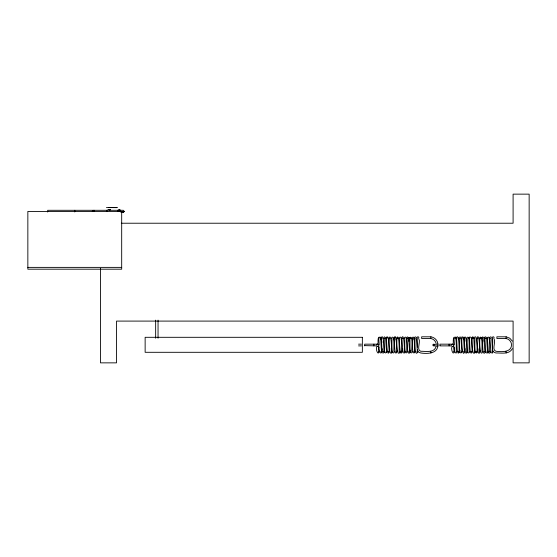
<?xml version="1.0" encoding="UTF-8"?>
<svg xmlns="http://www.w3.org/2000/svg" width="557" height="557" viewBox="0 0 557 557"><rect width="100%" height="100%" fill="white"/><g stroke="black" fill="none" stroke-linecap="round" stroke-linejoin="round"><path stroke-width="0.84" d="M377.973 344.379C378.37 342.854 377.068 335.697 380.229 337.27M453.203 344.379C453.607 342.854 452.305 335.697 455.459 337.27M383.146 342.534L383.188 341.357M382.06 350.249L382.158 348.717M389.858 348.717C387.303 362.586 386.363 339.979 386.558 338.287M402.697 348.745C399.835 363.067 399.202 338.231 399.578 338.419M408.852 341.302L409.123 338.391M465.095 348.717C462.616 364.264 461.029 335.544 462.129 338.482M466.125 341.35L466.223 339.833M477.829 350.29L477.927 348.745M484.082 341.302L484.36 338.391M414.088 339.812C413.447 338.377 415.411 335.377 416.399 337.702M380.723 339.728C383.689 327.753 384.476 355.324 383.488 351.537M384.615 350.353L384.253 352.511L382.931 353.159L382.005 350.262L381.343 338.008L381.907 338.517M388.424 339.728C391.606 329.138 391.682 352.156 391.39 351.606M393.555 339.777C396.466 327.676 397.218 355.06 396.382 351.551M396.124 339.721C399.306 329.166 399.376 352.101 399.084 351.606M394.252 338.28C394.614 339.116 394.105 360.567 397.44 350.395M401.256 339.77C404.236 327.704 404.89 355.088 404.076 351.551M410.293 350.283L409.861 352.616L409.339 353.173L408.49 353.096L407.675 350.339L407.035 338.127L407.473 338.496M458.536 339.673L458.905 337.514L460.242 336.901L461.14 339.798L461.802 352.01L461.433 351.578M459.852 350.353L459.49 352.511L458.167 353.159L457.241 350.262L456.58 338.008L456.928 338.461M463.661 339.728C466.696 328.95 467.337 352.86 466.418 351.537M467.553 350.346L467.191 352.504L465.875 353.166L464.935 350.269L464.28 338.002L464.837 338.517M471.396 351.523L472.127 351.961L471.494 338.531L472.58 336.797L473.359 337.159L473.84 338.572L474.599 351.857L474.32 351.606M469.488 338.28C469.85 339.116 469.342 360.567 472.677 350.395M476.486 339.77C479.473 327.704 480.127 355.088 479.305 351.551M480.378 350.395C477.453 362.217 476.514 334.478 477.732 338.524M485.523 350.283L485.091 352.616L484.576 353.173L483.727 353.096L482.912 350.339L482.265 338.127L482.71 338.496M489.338 339.652C488.837 338.391 490.425 335.537 491.553 337.5M437.948 345.535C437.37 353.98 426.822 353.897 420.695 352.978L418.363 352.003L417.388 349.664M430.944 336.811L421.656 336.811L421.656 338.517L430.728 338.517L430.944 336.811C434.62 337.305 437.767 340.501 437.948 344.247M506.174 336.811L496.893 336.811L496.893 338.517L505.958 338.517L506.174 336.811L509.787 338.217L512.343 341.135M378.112 345.249L377.507 344.191M453.349 345.249L452.737 344.191M381.921 351.425C380.382 356.348 378.419 348.947 379.275 346.92M364.765 345.632L376.038 345.883M440.002 345.632L439.926 344.163L450.028 344.163M468.924 338.593C468.91 335.46 472.294 337.319 471.403 339.7M417.854 351.46C414.436 359.947 414.784 335.975 415.167 338.496M493.091 351.46L492.284 353.166L490.968 352.497L489.888 338.092L490.404 338.496M409.242 337.834C413.844 333.546 411.052 352.365 411.971 351.634M484.479 337.834L484.952 336.999L485.795 336.846L486.672 338.517L487.521 351.947L486.999 351.551M379.352 351.495C377.89 356.32 375.592 348.814 376.706 346.962M383.432 338.475L384.351 336.832L385.59 337.674L386.565 352.01L386.196 351.578M386.022 338.412L386.781 336.888L387.93 337.277M387.052 351.488C383.028 358.562 384.824 338.475 384.01 338.294M391.139 338.468C395.303 331.603 393.346 352.797 394.084 351.683M392.184 351.544C388.577 359.585 389.051 335.189 389.601 338.517M394.753 351.481C390.763 358.833 392.239 336.755 391.884 338.419M398.84 338.461C402.983 331.596 400.887 352.066 401.938 351.836M399.884 351.537C396.535 360.087 396.243 333.622 397.517 338.524M403.957 338.524C408.044 331.506 406.046 351.857 407.118 351.892L406.958 351.655M406.54 338.454L407.271 336.908L408.615 337.493L409.66 351.989L409.054 351.523M405.002 351.599L404.271 353.138L402.927 352.553L401.882 338.064L402.495 338.524M409.089 338.579L409.291 337.626M407.585 351.53C403.414 358.597 405.315 336.713 404.584 338.329M410.801 338.712L410.955 337.988L410.815 338.329M411.658 338.517C415.578 331.791 413.9 350.13 414.645 351.328M412.702 351.592C408.566 358.2 410.655 338.726 409.646 338.266M415.285 351.523C411.372 358.778 412.674 336.832 412.465 338.447M456.092 338.538C459.741 329.424 459.212 358.652 458.724 351.537M454.589 351.495C453.12 356.32 450.829 348.814 451.936 346.962M457.13 351.62C455.389 356.195 453.788 348.807 454.512 346.92M461.252 338.412L462.018 336.888L463.166 337.277M462.289 351.488C458.202 358.701 460.047 337.431 459.247 338.294M466.369 338.468C470.54 331.603 468.583 352.797 469.321 351.683M469.99 351.481C466.049 358.694 467.504 337.807 467.121 338.419M474.077 338.461C477.502 329.758 477.405 357.176 476.597 351.523M475.121 351.537C471.528 360.309 471.911 332.438 472.531 338.517M479.194 338.524C483.163 331.561 481.714 352.149 482.014 351.599M474.815 338.419C475.26 337.006 473.582 358.436 477.648 351.662M480.893 338.774L480.983 338.266M481.777 338.454L482.501 336.908L483.852 337.493L484.896 351.989L484.291 351.523M484.325 338.579L484.52 337.626M482.822 351.53C479.382 359.711 479.159 333.852 480.44 338.524M486.031 338.712L486.184 337.988L486.045 338.329M486.895 338.517C490.814 331.791 489.137 350.13 489.882 351.328M487.939 351.592L487.215 353.138L485.864 352.553L484.82 338.057L485.426 338.524M488.816 351.272L488.726 351.787M490.522 351.523C490.814 353.034 488.607 354.008 488.329 352.212M400.594 352.059L400.734 351.718M475.831 352.059L475.97 351.718M398.109 338.05L397.928 338.364M473.346 338.05L473.165 338.364M436.124 346.419C434.369 353.194 425.799 351.182 420.751 351.272C416.19 350.019 420.827 341.949 418.892 339.004M391.655 352.957L391.954 352.504M399.362 352.95L399.661 352.497M466.891 352.957L467.191 352.504M474.599 352.95L474.898 352.497M512.343 348.654C509.251 354.76 501.391 352.79 495.932 352.978C489.659 351.975 493.871 342.938 492.423 339.074M376.79 346.565L378.412 346.579L377.945 346.517M377.486 344.163L364.689 344.163L364.661 345.855M439.926 345.883L450.028 345.883M120.876 212.405L123.382 212.405L124.295 211.486L121.015 211.486M92.267 211.444L93.485 210.295M434.202 345.632L432.977 345.632L432.977 344.414L438.234 344.163M452.026 346.565L453.649 346.579L453.182 346.517M494.122 339.004C496.064 341.949 491.427 350.019 495.988 351.272C501.314 351.864 511.326 352.734 511.542 344.894C511.549 341.761 509.07 338.921 505.958 338.517M109.332 207.406L109.687 207.406M116.608 207.406L116.956 207.406M106.443 207.594L117.019 207.636M107.912 209.516L110.585 209.516M121.315 223.225L513.094 223.225L513.094 194.142L529.15 194.142L529.15 362.858L513.094 362.858L513.094 321.09L116.524 321.09L116.524 362.858L100.469 362.858L100.469 268.321M27.85 267.381L121.684 267.381M358.562 344.163L361.458 344.163M450.355 344.163L452.723 344.163M358.562 345.883L361.458 345.883M433.59 345.883L438.234 345.883M450.355 345.883L451.274 345.883M489.269 351.523L489.993 351.843M414.032 351.523L414.756 351.843M459.859 338.531L459.428 338.426M384.622 338.531L384.191 338.426M433.59 344.163L434.202 344.414M463.703 351.523L464.434 351.968L463.703 339.693L463.041 337.089M388.466 351.523L389.197 351.968L388.466 339.693L387.804 337.089M380.772 351.523L381.503 351.975L380.765 339.693L380.097 337.082M410.189 338.524L409.771 338.371M401.36 351.523L401.778 351.683M430.728 338.517C433.297 338.872 435.49 340.849 436.124 343.363M386.892 338.482L386.523 338.238M469.816 338.482L469.454 338.231M394.586 338.482L394.217 338.231M492.2 351.571L492.597 351.982L491.789 338.461M416.963 351.571L417.36 351.982L416.552 338.461M453.739 351.585L454.101 352.017L453.656 346.9M378.502 351.585L378.864 352.017L378.419 346.9M487.702 338.447L487.361 338.155L488.371 352.428M456.434 351.648C455.946 349.789 456.921 341.253 455.334 337.082M454.233 338.384L453.934 338.057L454.491 345.034M378.997 338.384L378.697 338.057L379.254 345.034M395.512 337.096L395.811 337.549M489.84 351.14L490.035 352.059M481.54 338.579L481.339 337.626M414.61 351.14L414.798 352.059M451.685 345.249C451.386 343.732 453.934 343.934 453.614 345.354M376.455 345.249C376.149 343.732 378.697 343.934 378.377 345.354M505.958 351.272L506.174 352.978M430.728 351.272L430.944 352.978M417.186 339.074L417.388 347.248M449.095 344.163L449.095 345.883M373.865 344.163L373.865 345.883M158.049 320.136L158.049 338.21M155.654 320.136L155.654 338.21M123.382 211.486L123.382 212.405M121.684 211.444L121.684 269.184L27.85 269.184L27.85 211.444L124.253 211.444L123.341 210.295L47.7 210.295L47.7 212.029M120.034 210.295L120.034 211.444M119.887 209.759L119.887 210.755M119.783 209.516L119.783 210.762M118.683 209.516L118.69 211.444M117.541 210.295L117.541 210.873M117.499 210.295L117.499 211.444M117.019 207.594L108.601 207.545M110.189 207.545L109.04 207.545M109.889 209.516L109.889 210.247M106.819 210.295L106.819 211.444M94.189 210.295L94.189 211.444M74.763 210.295L74.763 211.959M417.472 338.357A0.856 0.856 27.8 0 1 417.304 337.11A0.856 0.856 27.8 0 1 418.572 337.062A0.856 0.856 27.8 0 1 418.516 338.322M492.701 338.357A0.856 0.856 27.8 0 1 492.541 337.11A0.856 0.856 27.8 0 1 493.808 337.062A0.856 0.856 27.8 0 1 493.746 338.322M362.356 337.305L145.14 337.305L145.14 352.303L362.356 352.303L362.356 337.305M386.676 338.468L386.398 338.05L386.676 338.468M469.607 338.461L469.328 338.043L469.607 338.461M394.37 338.461L394.091 338.043L394.37 338.461"/></g></svg>
